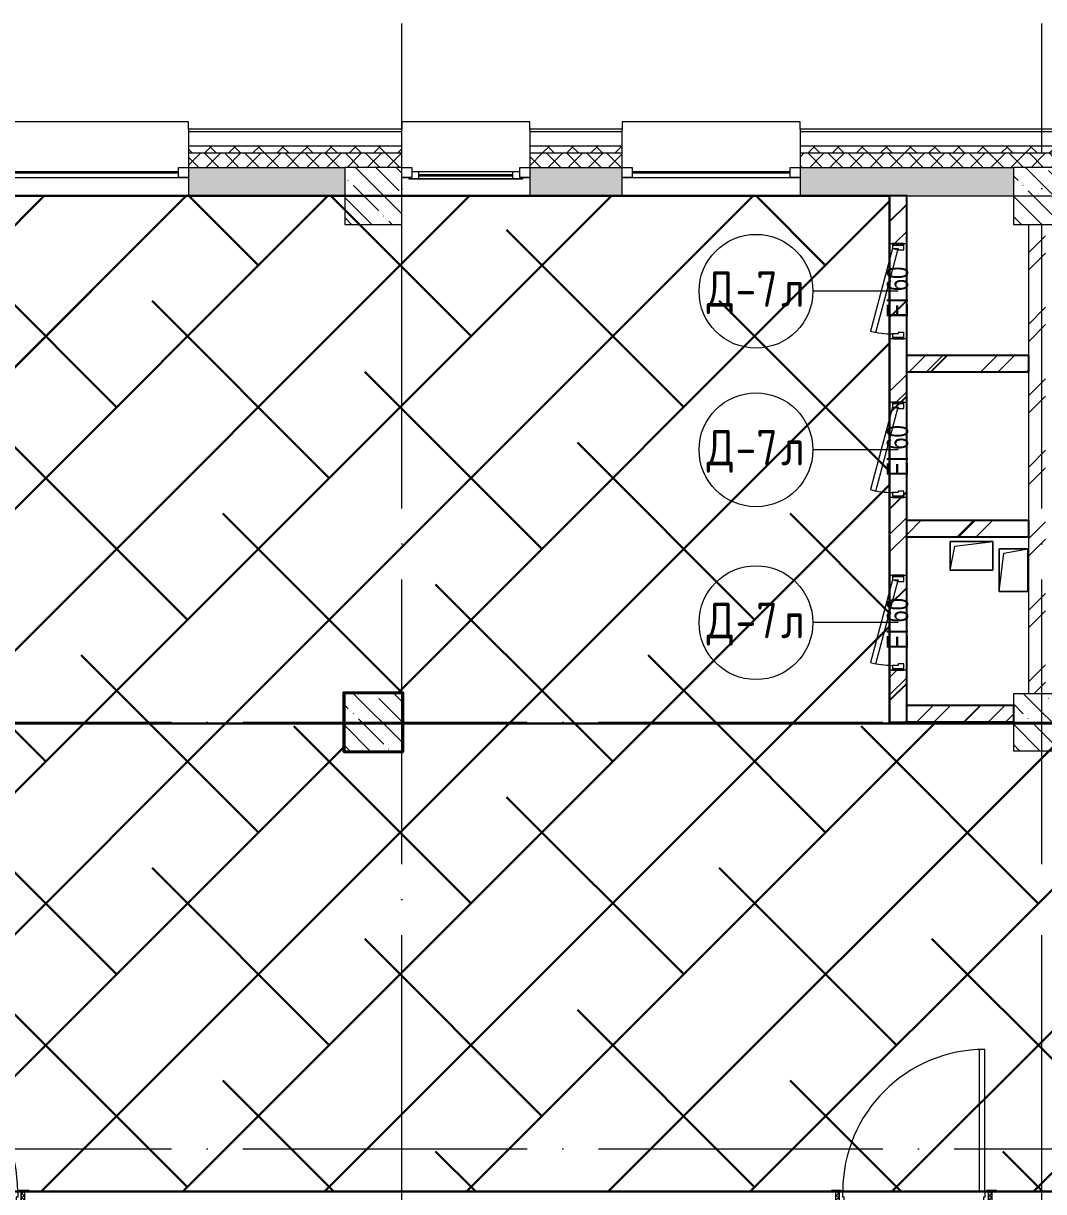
# Model space of a CAD drawing. Header units: millimetres. Extents: x -68946 to 690821, y -552984 to 293768.
# Drawn here: x 44202 to 51374, y -207866 to -199653 of the extents above; entities that cross this region are included whole.
import ezdxf

# ---------------------------------------------------------------- set-up
doc = ezdxf.new("R2010")
doc.units = ezdxf.units.MM
doc.linetypes.add('ADSK_Линия сетки', pattern=[2500, 2000, -250, 0, -250])
for name, color, linetype, lineweight in [('0) блоки', 250, 'Continuous', 25), ('1.1) Стяжка 5 вып.', 30, 'Continuous', 30), ('1.3) Звуко-изол           5 вып.', 90, 'Continuous', 30), ('A-DETL-____-OTLN', 250, 'Continuous', 5), ('A-DETL-GENF-OTLN', 250, 'Continuous', 5), ('A-DOOR-____-IDEN', 250, 'Continuous', 9), ('A-DOOR-____-MCUT', 250, 'Continuous', 5), ('A-DOOR-____-OTLN', 250, 'Continuous', 5), ('A-DOOR-FRAM-MCUT', 250, 'Continuous', 5), ('A-DOOR-FRAM-OTLN', 250, 'Continuous', 5), ('A-FLOR-____-OTLN', 250, 'Continuous', 9), ('A-GLAZ-____-MCUT', 250, 'Continuous', 9), ('A-GLAZ-____-OTLN', 250, 'Continuous', 5), ('A-WALL-____-MCUT', 250, 'Continuous', 13), ('A-WALL-____-PATT', 250, 'Continuous', 13), ('A-WALL-FNSH-MCUT', 250, 'Continuous', 13), ('I-WALL-____-OTLN', 250, 'Continuous', 9), ('S-COLS-____-MCUT', 250, 'Continuous', 25), ('S-COLS-____-OTLN', 250, 'Continuous', 9), ('S-GRID-____-OTLN', 250, 'Continuous', 9)]:
    doc.layers.add(name, color=color, linetype=linetype, lineweight=lineweight)
doc.styles.add('Arial Narrow', font='ARIALN.TTF', dxfattribs={"width": 0.9, "height": 150})
doc.styles.add('GOST Common_1', font='', dxfattribs={"width": 0.9, "height": 250})
doc.styles.get('GOST Common_1').set_extended_font_data('GOST Common')
pattern_1 = [(45, (-3188.22, -259241.4), (-251.4472, 251.4472), []), (45, (-3188.22, -258860.4), (-251.4472, 251.4472), [])]
pattern_2 = [(135, (1751.41, 164.685), (-14.14214, -14.14214), []), (225, (1751.41, 164.685), (14.14214, -14.14214), [])]
pattern_3 = [(45, (-371.384, 164.685), (-14.1421, 14.1421), []), (135, (-371.384, 164.685), (-14.1421, -14.1421), [])]

# ---------------------------------------------------------------- blocks, each defined once
blk = doc.blocks.new('Дверь_СКБ_1Ст_Внутренняя1 - Н_Д-7л_670x1875h_Технический шкаф ЭОМ и СС-42409413-АР1_Маркировочный план 3 этажа')
at = {"layer": 'A-DOOR-____-OTLN'}
h = blk.add_hatch(dxfattribs=at)
h.set_pattern_fill('FP_5', color=256, style=0, pattern_type=2)
h.set_pattern_definition([(135, (1951.41, 124.685), (-14.14214, -14.14214), []), (225, (1951.41, 124.685), (14.14214, -14.14214), [])])
h.paths.add_polyline_path([(337.5, 0), (337.5, -40), (347.5, -40), (347.5, 40), (337.5, 40), (337.5, 1.4)])
at = {"layer": 'A-DOOR-FRAM-OTLN'}
h = blk.add_hatch(dxfattribs=at)
h.set_pattern_fill('FP_6', color=256, style=0, pattern_type=2)
h.set_pattern_definition([(45, (-171.384, 124.685), (-14.1421, 14.1421), []), (135, (-171.384, 124.685), (-14.1421, -14.1421), [])])
h.paths.add_polyline_path([(-322.5, 0), (-322.5, -40), (-312.5, -40), (-312.5, 40), (-322.5, 40), (-322.5, 1.4)])
at = {"layer": 'A-DOOR-____-MCUT'}
for p, q in [((-267.1, 195.3), (-277.4, 156.7)), ((312.5, 40), (-267.1, 195.3)), ((-277.4, 156.7), (302.1, 1.4)), ((302.1, 1.4), (312.5, 40))]:
    blk.add_line(p, q, dxfattribs=at)
at = {"layer": 'A-DOOR-____-OTLN'}
blk.add_arc((312.5, 40), 600, 165, 180, dxfattribs=at)
at = {"layer": 'A-DOOR-FRAM-MCUT'}
for p, q in [((-312.5, 40), (-322.5, 40)), ((-322.5, 40), (-322.5, -40)), ((-287.5, 40), (-312.5, 40)), ((-312.5, 40), (-312.5, -40)), ((-312.5, -40), (-312.5, 40)), ((-287.5, 0), (-287.5, 40)), ((-277.5, 0), (-287.5, 0)), ((-277.5, -40), (-277.5, 0)), ((312.5, 0), (302.5, 0)), ((302.5, 0), (302.5, -40)), ((312.5, 40), (312.5, 0)), ((337.5, 40), (312.5, 40)), ((337.5, -40), (337.5, 40)), ((347.5, 40), (337.5, 40)), ((337.5, 40), (337.5, -40)), ((347.5, -40), (347.5, 40)), ((-322.5, -40), (-312.5, -40)), ((-312.5, -40), (-277.5, -40)), ((302.5, -40), (337.5, -40)), ((337.5, -40), (347.5, -40))]:
    blk.add_line(p, q, dxfattribs=at)
blk = doc.blocks.new('Дверь_СКБ_1Ст_Внутренняя - Д-8_2п_1100x2100h_Кабинет директора_ Канцелярия_ Бухгалтерия_ Кабинеты заместителей директора_ Кабинет организатора внеклассной и внешкольной-41904973-АР1_Маркировочный план 3 этажа')
at = {"layer": 'A-DOOR-____-OTLN'}
h = blk.add_hatch(dxfattribs=at)
h.set_pattern_fill('FP_3', color=256, style=0, pattern_type=2)
h.set_pattern_definition(pattern_2)
h.paths.add_polyline_path([(537.5, -100), (562.5, -100), (562.5, 100), (537.5, 100), (537.5, 95.5)])
at = {"layer": 'A-DOOR-FRAM-OTLN'}
h = blk.add_hatch(dxfattribs=at)
h.set_pattern_fill('FP_4', color=256, style=0, pattern_type=2)
h.set_pattern_definition(pattern_3)
h.paths.add_polyline_path([(-537.5, -100), (-512.5, -100), (-512.5, 100), (-537.5, 100)])
at = {"layer": 'A-DOOR-____-MCUT'}
for p, q in [((-487.5, 1100), (-487.5, 100)), ((-447.5, 1100), (-487.5, 1100)), ((-447.5, 100), (-447.5, 1100)), ((-487.5, 100), (-447.5, 100))]:
    blk.add_line(p, q, dxfattribs=at)
at = {"layer": 'A-DOOR-____-OTLN'}
blk.add_arc((-487.5, 100), 1000, 360, 90, dxfattribs=at)
at = {"layer": 'A-DOOR-FRAM-MCUT'}
for p, q in [((-497.5, 108), (-567.5, 108)), ((-567.5, 108), (-567.5, 100)), ((-567.5, 100), (-497.5, 100)), ((-512.5, 100), (-537.5, 100)), ((-537.5, 100), (-537.5, -100)), ((-487.5, 100), (-512.5, 100)), ((-512.5, 100), (-512.5, 20)), ((-512.5, -100), (-512.5, 100)), ((-497.5, 100), (-512.5, 100)), ((-512.5, 100), (-512.5, 99)), ((-512.5, 99), (-497.5, 99)), ((-497.5, 100), (-497.5, 108)), ((-497.5, 99), (-497.5, 100)), ((-487.5, 60), (-487.5, 100)), ((512.5, 100), (512.5, 60)), ((537.5, 100), (512.5, 100)), ((592.5, 108), (522.5, 108)), ((522.5, 108), (522.5, 100)), ((537.5, 100), (522.5, 100)), ((522.5, 100), (522.5, 99)), ((522.5, 100), (592.5, 100)), ((522.5, 99), (537.5, 99)), ((537.5, 20), (537.5, 100)), ((562.5, 100), (537.5, 100)), ((537.5, 100), (537.5, -100)), ((537.5, 99), (537.5, 100)), ((562.5, -100), (562.5, 100)), ((592.5, 100), (592.5, 108)), ((-512.5, 20), (-477.5, 20)), ((-497.5, 20), (-512.5, 20)), ((-512.5, 20), (-512.5, -100)), ((-497.5, -100), (-497.5, 20)), ((-477.5, 60), (-487.5, 60)), ((-477.5, 20), (-477.5, 60)), ((512.5, 60), (502.5, 60)), ((502.5, 60), (502.5, 20)), ((502.5, 20), (537.5, 20)), ((537.5, 20), (522.5, 20)), ((522.5, 20), (522.5, -100)), ((537.5, -100), (537.5, 20)), ((-497.5, -100), (-567.5, -100)), ((-567.5, -100), (-567.5, -108)), ((-567.5, -108), (-497.5, -108)), ((-537.5, -100), (-512.5, -100)), ((-512.5, -100), (-497.5, -100)), ((-497.5, -108), (-497.5, -100)), ((522.5, -100), (537.5, -100)), ((592.5, -100), (522.5, -100)), ((522.5, -100), (522.5, -108)), ((522.5, -108), (592.5, -108)), ((537.5, -100), (562.5, -100)), ((592.5, -108), (592.5, -100))]:
    blk.add_line(p, q, dxfattribs=at)
blk = doc.blocks.new('Дверь_СКБ_1Ст_Внутренняя - Д-8_2л_1100x2100h_Кабинет директора_ Канцелярия_ Бухгалтерия_ Кабинеты заместителей директора_ Кабинет организатора внеклассной и внешкольной 2-42643613-АР1_Маркировочный план 3 этажа')
at = {"layer": 'A-DOOR-____-OTLN'}
h = blk.add_hatch(dxfattribs=at)
h.set_pattern_fill('FP_3', color=256, style=0, pattern_type=2)
h.set_pattern_definition(pattern_2)
h.paths.add_polyline_path([(537.5, -100), (562.5, -100), (562.5, 100), (537.5, 100), (537.5, 95.5)])
at = {"layer": 'A-DOOR-FRAM-OTLN'}
h = blk.add_hatch(dxfattribs=at)
h.set_pattern_fill('FP_4', color=256, style=0, pattern_type=2)
h.set_pattern_definition(pattern_3)
h.paths.add_polyline_path([(-512.5, -100), (-512.5, 100), (-537.5, 100), (-537.5, -100)])
at = {"layer": 'A-DOOR-____-MCUT'}
for p, q in [((512.5, 1100), (472.5, 1100)), ((472.5, 1100), (472.5, 100)), ((512.5, 100), (512.5, 1100)), ((472.5, 100), (512.5, 100))]:
    blk.add_line(p, q, dxfattribs=at)
at = {"layer": 'A-DOOR-____-OTLN'}
blk.add_arc((512.5, 100), 1000, 90, 180, dxfattribs=at)
at = {"layer": 'A-DOOR-FRAM-MCUT'}
for p, q in [((-497.5, 108), (-567.5, 108)), ((-567.5, 108), (-567.5, 100)), ((-567.5, 100), (-497.5, 100)), ((-512.5, 100), (-537.5, 100)), ((-537.5, 100), (-537.5, -100)), ((-487.5, 100), (-512.5, 100)), ((-512.5, 100), (-512.5, 20)), ((-512.5, -100), (-512.5, 100)), ((-497.5, 100), (-512.5, 100)), ((-512.5, 100), (-512.5, 99)), ((-512.5, 99), (-497.5, 99)), ((-497.5, 100), (-497.5, 108)), ((-497.5, 99), (-497.5, 100)), ((-487.5, 60), (-487.5, 100)), ((512.5, 100), (512.5, 60)), ((537.5, 100), (512.5, 100)), ((592.5, 108), (522.5, 108)), ((522.5, 108), (522.5, 100)), ((537.5, 100), (522.5, 100)), ((522.5, 100), (522.5, 99)), ((522.5, 100), (592.5, 100)), ((522.5, 99), (537.5, 99)), ((537.5, 20), (537.5, 100)), ((562.5, 100), (537.5, 100)), ((537.5, 100), (537.5, -100)), ((537.5, 99), (537.5, 100)), ((562.5, -100), (562.5, 100)), ((592.5, 100), (592.5, 108)), ((-512.5, 20), (-477.5, 20)), ((-497.5, 20), (-512.5, 20)), ((-512.5, 20), (-512.5, -100)), ((-497.5, -100), (-497.5, 20)), ((-477.5, 60), (-487.5, 60)), ((-477.5, 20), (-477.5, 60)), ((512.5, 60), (502.5, 60)), ((502.5, 60), (502.5, 20)), ((502.5, 20), (537.5, 20)), ((537.5, 20), (522.5, 20)), ((522.5, 20), (522.5, -100)), ((537.5, -100), (537.5, 20)), ((-497.5, -100), (-567.5, -100)), ((-567.5, -100), (-567.5, -108)), ((-567.5, -108), (-497.5, -108)), ((-537.5, -100), (-512.5, -100)), ((-512.5, -100), (-497.5, -100)), ((-497.5, -108), (-497.5, -100)), ((522.5, -100), (537.5, -100)), ((592.5, -100), (522.5, -100)), ((522.5, -100), (522.5, -108)), ((522.5, -108), (592.5, -108)), ((537.5, -100), (562.5, -100)), ((592.5, -108), (592.5, -100))]:
    blk.add_line(p, q, dxfattribs=at)
blk = doc.blocks.new('Окно_СКБ_2Ст1 - Окно_СКБ_2Ст_2800_ОК11Л-29018712-АР1_Маркировочный план 3 этажа')
at = {"layer": 'A-GLAZ-____-MCUT'}
for p, q in [((-1400, -195), (-1400, -125)), ((-1400, -125), (-1330, -125)), ((-1330, -125), (-1330, -195)), ((-570, -155), (-1330, -155)), ((-1330, -155), (-1330, -195)), ((-1280, -205), (-1280, -155)), ((-620, -205), (-620, -155)), ((-570, -195), (-570, -125)), ((-570, -125), (-500, -125)), ((-570, -195), (-570, -155)), ((-500, -125), (-500, -195)), ((1330, -195), (1330, -125)), ((1330, -125), (1400, -125)), ((1400, -125), (1400, -195)), ((-1330, -195), (-1400, -195)), ((-1330, -195), (-1350, -195)), ((-1350, -195), (-1350, -205)), ((-1350, -205), (-550, -205)), ((-550, -205), (-1350, -205)), ((-500, -195), (-570, -195)), ((-550, -195), (-570, -195)), ((-550, -205), (-550, -195)), ((1400, -195), (1330, -195))]:
    blk.add_line(p, q, dxfattribs=at)
at = {"layer": 'A-GLAZ-____-MCUT', "lineweight": 5}
for p, q in [((1330, -155), (-500, -155)), ((-1280, -175), (-620, -175)), ((-620, -185), (-1280, -185)), ((1330, -165), (-500, -165))]:
    blk.add_line(p, q, dxfattribs=at)
at = {"layer": 'A-GLAZ-____-OTLN'}
for p, q in [((-1400, -195), (-1350, -195)), ((-550, -195), (1400, -195))]:
    blk.add_line(p, q, dxfattribs=at)
blk = doc.blocks.new('WNW_Отлив1 - Отлив_металлический 2-28596384-АР1_Маркировочный план 3 этажа')
at = {"layer": 'A-GLAZ-____-OTLN'}
for p, q in [((1400, 320), (-1400, 320)), ((-1400, 320), (-1400, 270)), ((1400, 270), (1400, 320))]:
    blk.add_line(p, q, dxfattribs=at)
blk = doc.blocks.new('BSC_Колонна _Прямоугольная - 400x400-V65-АР1_Маркировочный план 3 этажа')
at = {"layer": 'S-COLS-____-OTLN', "lineweight": 5}
h = blk.add_hatch(dxfattribs=at)
h.set_pattern_fill('FP_39', color=256, style=0, pattern_type=2)
h.set_pattern_definition([(135, (-49849.98, -54675), (-142.5619, -142.5619), []), (135, (-49707.42, -54675), (-142.5619, -142.5619), [252.016, -50.403, 3.353, -47.05])])
h.paths.add_polyline_path([(200, -200), (200, 200), (-200, 200), (-200, -200), (-139.6, -200)])
at = {"layer": 'S-COLS-____-MCUT', "lineweight": 5}
for p, q in [((200, 200), (-200, 200)), ((-200, 200), (-200, -200)), ((200, -200), (200, 200)), ((-200, -200), (200, -200))]:
    blk.add_line(p, q, dxfattribs=at)
blk = doc.blocks.new('BSC_Колонна _Прямоугольная - 400x400-V66-АР1_Маркировочный план 3 этажа')
at = {"layer": 'S-COLS-____-OTLN', "lineweight": 5}
h = blk.add_hatch(dxfattribs=at)
h.set_pattern_fill('FP_40', color=256, style=0, pattern_type=2)
h.set_pattern_definition([(135, (-54549.98, -54675), (-142.5619, -142.5619), []), (135, (-54407.42, -54675), (-142.5619, -142.5619), [252.016, -50.403, 3.353, -47.05])])
h.paths.add_polyline_path([(200, -200), (200, 200), (-200, 200), (-199.9, -200), (195.1, -200)])
at = {"layer": 'S-COLS-____-MCUT', "lineweight": 5}
for p, q in [((200, 200), (-200, 200)), ((-200, 200), (-200, -200)), ((200, 120), (200, 200)), ((200, 10), (200, 120)), ((200, 0), (200, 7)), ((200, -200), (200, 0)), ((-200, -200), (200, -200))]:
    blk.add_line(p, q, dxfattribs=at)
blk = doc.blocks.new('BSC_Колонна _Прямоугольная - 400x400-V71-АР1_Маркировочный план 3 этажа')
at = {"layer": 'S-COLS-____-OTLN', "lineweight": 5}
h = blk.add_hatch(dxfattribs=at)
h.set_pattern_fill('FP_45', color=256, style=0, pattern_type=2)
h.set_pattern_definition([(135, (-49849.98, -58375), (-142.5619, -142.5619), []), (135, (-49707.42, -58375), (-142.5619, -142.5619), [252.016, -50.403, 3.353, -47.05])])
h.paths.add_polyline_path([(-200, -200), (200, -200), (200, 200), (-200, 200), (-200, -158.7)])
at = {"layer": 'S-COLS-____-MCUT', "lineweight": 5}
for p, q in [((200, 200), (-200, 200)), ((-200, 200), (-200, -200)), ((200, -200), (200, 200)), ((-200, -200), (200, -200))]:
    blk.add_line(p, q, dxfattribs=at)
blk = doc.blocks.new('BSC_Колонна _Прямоугольная - 400x400-V72-АР1_Маркировочный план 3 этажа')
at = {"layer": 'S-COLS-____-OTLN', "lineweight": 5}
h = blk.add_hatch(dxfattribs=at)
h.set_pattern_fill('FP_46', color=256, style=0, pattern_type=2)
h.set_pattern_definition([(135, (-54549.98, -58375), (-142.5619, -142.5619), []), (135, (-54407.42, -58375), (-142.5619, -142.5619), [252.016, -50.403, 3.353, -47.05])])
h.paths.add_polyline_path([(25, -200), (200, -200), (200, 200), (-200, 200), (-200, -200), (-95, -200)])
at = {"layer": 'S-COLS-____-MCUT', "lineweight": 5}
for p, q in [((200, 200), (-200, 200)), ((-200, 200), (-200, -200)), ((200, -200), (200, 200)), ((-200, -200), (200, -200))]:
    blk.add_line(p, q, dxfattribs=at)
blk = doc.blocks.new('Окно_СКБ_1Ст1 - 120_Окно_СКБ_1Ст_900_ОК3л-29018700-АР1_Маркировочный план 3 этажа')
at = {"layer": 'A-GLAZ-____-MCUT'}
for p, q in [((-450, -195), (-450, -125)), ((-450, -125), (-380, -125)), ((-380, -125), (-380, -195)), ((380, -155), (-380, -155)), ((-380, -155), (-380, -195)), ((-330, -205), (-330, -155)), ((330, -205), (330, -155)), ((380, -195), (380, -125)), ((380, -125), (450, -125)), ((380, -195), (380, -155)), ((450, -125), (450, -195)), ((-380, -195), (-450, -195)), ((-380, -195), (-400, -195)), ((-400, -195), (-400, -205)), ((-400, -205), (400, -205)), ((400, -205), (-400, -205)), ((450, -195), (380, -195)), ((400, -195), (380, -195)), ((400, -205), (400, -195))]:
    blk.add_line(p, q, dxfattribs=at)
at = {"layer": 'A-GLAZ-____-MCUT', "lineweight": 5}
for p, q in [((-330, -175), (330, -175)), ((330, -185), (-330, -185))]:
    blk.add_line(p, q, dxfattribs=at)
at = {"layer": 'A-GLAZ-____-OTLN'}
for p, q in [((-450, -195), (-400, -195)), ((400, -195), (450, -195))]:
    blk.add_line(p, q, dxfattribs=at)
blk = doc.blocks.new('WNW_Отлив1 - Отлив_металлический 2-28596055-АР1_Маркировочный план 3 этажа')
at = {"layer": 'A-GLAZ-____-OTLN'}
for p, q in [((450, 320), (-450, 320)), ((-450, 320), (-450, 270)), ((450, 270), (450, 320))]:
    blk.add_line(p, q, dxfattribs=at)
blk = doc.blocks.new('Окно_СКБ_1Ст1 - 120_Окно_СКБ_1Ст_1250_ОК14Л-29018784-АР1_Маркировочный план 3 этажа')
at = {"layer": 'A-GLAZ-____-MCUT'}
for p, q in [((-625, -195), (-625, -125)), ((-625, -125), (-555, -125)), ((-555, -125), (-555, -195)), ((555, -195), (555, -125)), ((555, -125), (625, -125)), ((625, -125), (625, -195)), ((-555, -195), (-625, -195)), ((625, -195), (555, -195))]:
    blk.add_line(p, q, dxfattribs=at)
at = {"layer": 'A-GLAZ-____-MCUT', "lineweight": 5}
for p, q in [((555, -155), (-555, -155)), ((555, -165), (-555, -165))]:
    blk.add_line(p, q, dxfattribs=at)
at = {"layer": 'A-GLAZ-____-OTLN'}
blk.add_line((-625, -195), (625, -195), dxfattribs=at)
blk = doc.blocks.new('WNW_Отлив1 - Отлив_металлический 2-28598996-АР1_Маркировочный план 3 этажа')
at = {"layer": 'A-GLAZ-____-OTLN'}
for p, q in [((625, 320), (-625, 320)), ((-625, 320), (-625, 270)), ((625, 270), (625, 320))]:
    blk.add_line(p, q, dxfattribs=at)
blk = doc.blocks.new('_Wn_-As_OpeningMEP_floor__Rectangular - _Wn_-As_OpeningMEP_floor__Rectangular-39657315-АР1_Маркировочный план 3 этажа')
at = {"layer": 'A-DETL-GENF-OTLN', "lineweight": 5}
for p, q in [((-150, -50), (-117.9, 117.9)), ((-117.9, 117.9), (150, 150))]:
    blk.add_line(p, q, dxfattribs=at)
blk = doc.blocks.new('_Wn_-As_OpeningMEP_floor__Rectangular - _Wn_-As_OpeningMEP_floor__Rectangular-39657353-АР1_Маркировочный план 3 этажа')
at = {"layer": 'A-DETL-GENF-OTLN', "lineweight": 5}
for p, q in [((-100, -100), (-67.9, 167.9)), ((-67.9, 167.9), (100, 200))]:
    blk.add_line(p, q, dxfattribs=at)
blk = doc.blocks.new('ADSK_Марка_Дверь - Типоразмер_ADSK_Марка-30565456-АР1_Маркировочный план 3 этажа')
at = {"layer": 'A-DOOR-____-IDEN'}
blk.add_circle((0, 0), 4, dxfattribs=at)

msp = doc.modelspace()

# ---------------------------------------------------------------- hatches: boundary and pattern name
at = {"layer": '0) блоки'}
h = msp.add_hatch(dxfattribs=at)
h.set_pattern_fill('ANSI31', color=256, scale=150)
h.set_pattern_definition([(45, (-3188.2, -259241.4), (-336.7596, 336.7596), [])])
h.paths.add_polyline_path([(50411.7763, -204446.3886), (51161.7544, -204446.3886), (51161.7544, -204566.3886), (50411.7763, -204566.3886)])
h.paths.add_polyline_path([(50411.7763, -203146.3886), (51266.7763, -203146.3886), (51266.7763, -203266.3886), (50411.7763, -203266.3886)])
h.paths.add_polyline_path([(50411.7763, -201986.3892), (51266.7763, -201986.3892), (51266.7763, -202106.3892), (50411.7763, -202106.3892)])
h.paths.add_polyline_path([(50291.7763, -204566.3886), (50411.7763, -204566.3886), (50411.7763, -200866.3886), (50291.7763, -200866.3886)])
at = {"layer": '1.1) Стяжка 5 вып.', "lineweight": 30, "true_color": 0xf26722}
h = msp.add_hatch(dxfattribs=at)
h.set_pattern_fill('ANSI32', color=30, scale=222)
h.paths.add_polyline_path([(50291.7763, -200866.388), (29466.7763, -200866.388), (29466.7763, -204576.388), (32749.9721, -204576.388), (32749.9721, -204356.3886), (33171.7544, -204356.3886), (33171.7544, -204576.388), (37651.7763, -204576.388), (37651.7763, -204356.3886), (38071.7763, -204356.3886), (38071.7763, -204576.388), (42151.7763, -204576.388), (42151.7763, -204356.3886), (42571.7763, -204356.3886), (42571.7763, -204576.388), (46451.7763, -204576.388), (46451.7763, -204356.3886), (46871.7544, -204356.3886), (46871.7544, -204576.388), (50291.7763, -204576.388)])
h = msp.add_hatch(dxfattribs=at)
h.set_pattern_fill('ANSI32', color=30, scale=222)
h.paths.add_polyline_path([(65861.7763, -204576.388), (46871.7544, -204576.388), (46871.7544, -204776.3886), (46451.7763, -204776.3886), (46451.7763, -204576.388), (42571.7763, -204576.388), (42571.7763, -204776.3886), (42151.7763, -204776.3886), (42151.7763, -204576.388), (38071.7763, -204576.388), (38071.7763, -204776.3886), (37651.7763, -204776.3886), (37651.7763, -204576.388), (33171.7544, -204576.388), (33171.7544, -204776.3886), (32749.9721, -204776.3886), (32749.9721, -204576.388), (29466.7763, -204576.388), (-2950.2456, -204576.388), (-2950.2456, -207866.3886), (65861.7763, -207866.3886)])
at = {"layer": '1.3) Звуко-изол           5 вып.', "lineweight": 30}
h = msp.add_hatch(dxfattribs=at)
h.set_pattern_fill('ANSI38', color=256, scale=222)
h.paths.add_polyline_path([(50291.7763, -200866.388), (29466.7763, -200866.388), (29466.7763, -204576.388), (32749.9721, -204576.388), (32749.9721, -204356.3886), (33171.7544, -204356.3886), (33171.7544, -204576.388), (37651.7763, -204576.388), (37651.7763, -204356.3886), (38071.7763, -204356.3886), (38071.7763, -204576.388), (42151.7763, -204576.388), (42151.7763, -204356.3886), (42571.7763, -204356.3886), (42571.7763, -204576.388), (46451.7763, -204576.388), (46451.7763, -204356.3886), (46871.7544, -204356.3886), (46871.7544, -204576.388), (50291.7763, -204576.388)])
h = msp.add_hatch(dxfattribs=at)
h.set_pattern_fill('ANSI38', color=256, scale=222)
h.paths.add_polyline_path([(65861.7763, -204576.388), (46871.7544, -204576.388), (46871.7544, -204776.3886), (46451.7763, -204776.3886), (46451.7763, -204576.388), (42571.7763, -204576.388), (42571.7763, -204776.3886), (42151.7763, -204776.3886), (42151.7763, -204576.388), (38071.7763, -204576.388), (38071.7763, -204776.3886), (37651.7763, -204776.3886), (37651.7763, -204576.388), (33171.7544, -204576.388), (33171.7544, -204776.3886), (32749.9721, -204776.3886), (32749.9721, -204576.388), (29466.7763, -204576.388), (-2950.2456, -204576.388), (-2950.2456, -207866.3886), (65861.7763, -207866.3886)])
at = {"layer": 'A-WALL-____-PATT', "lineweight": 15, "true_color": 0x000000}
h = msp.add_hatch(dxfattribs=at)
h.set_pattern_fill('FP_16', color=18, style=0, pattern_type=2)
h.set_pattern_definition([(135, (-3188.22, -259241.39), (-84.85281, -84.85281), []), (225, (-3188.22, -259241.39), (84.85281, -84.85281), [])])
h.paths.add_polyline_path([(59832.0058, -200566.3892), (66071.7763, -200566.3892), (66071.7763, -200516.3892), (59832.0058, -200516.3892)])
h.paths.add_polyline_path([(58281.5715, -200566.3892), (58632.0058, -200566.3892), (58632.0058, -200516.3892), (57981.7763, -200516.3892), (57981.7763, -200566.3892), (58109.3968, -200566.3892)])
h.paths.add_polyline_path([(56379.2388, -200566.3892), (57081.7763, -200566.3892), (57081.7763, -200516.3892), (49662.0053, -200516.3892), (49662.0053, -200566.3892), (54072.3616, -200566.3892)])
h.paths.add_polyline_path([(47762.0053, -200566.3892), (48412.0053, -200566.3892), (48412.0053, -200516.3892), (47762.0053, -200516.3892)])
h.paths.add_polyline_path([(46461.7544, -200566.3892), (46862.0053, -200566.3892), (46862.0053, -200516.3892), (45362.0053, -200516.3892), (45362.0053, -200566.3892), (46361.3368, -200566.3892)])
h.paths.add_polyline_path([(42537.9752, -200566.3892), (42562.0053, -200566.3892), (42562.0053, -200516.3892), (41012.0053, -200516.3892), (41012.0053, -200566.3892), (42161.7544, -200566.3892)])
h.paths.add_polyline_path([(37361.5805, -200566.3892), (38212.0053, -200566.3892), (38212.0053, -200516.3892), (36662.0053, -200516.3892), (36662.0053, -200566.3892)])
h.paths.add_polyline_path([(33310.4662, -200566.3892), (33861.7763, -200566.3892), (33861.7763, -200516.3892), (32312.0053, -200516.3892), (32312.0053, -200566.3892), (33161.7544, -200566.3892)])
h.paths.add_polyline_path([(34761.7763, -200566.3892), (35412.0053, -200566.3892), (35412.0053, -200516.3892), (34761.7763, -200516.3892)])
h.paths.add_polyline_path([(28696.7116, -200566.3892), (29512.0053, -200566.3892), (29512.0053, -200516.3892), (27961.7763, -200516.3892), (27961.7763, -200566.3892), (28636.7763, -200566.3892)])
h.paths.add_polyline_path([(23686.7763, -200566.3892), (25161.7763, -200566.3892), (25161.7763, -200516.3892), (20706.7763, -200516.3892), (20706.7763, -200566.3892), (21936.7763, -200566.3892)])
h.paths.add_polyline_path([(19456.7763, -200566.3892), (19456.7763, -200516.3892), (18716.7544, -200516.3892), (18716.7544, -200566.3892), (18892.4832, -200566.3892)])
h.paths.add_polyline_path([(11395.1321, -200566.3892), (17816.7544, -200566.3892), (17816.7544, -200516.3892), (9561.7544, -200516.3892), (9561.7544, -200566.3892), (10818.4128, -200566.3892)])
h.paths.add_polyline_path([(6661.7983, -200566.3892), (6761.7544, -200566.3892), (6761.7544, -200516.3892), (5561.7544, -200516.3892), (5561.7544, -200566.3892), (6541.7983, -200566.3892)])
h.paths.add_polyline_path([(2486.8039, -200566.3892), (4361.7544, -200566.3892), (4361.7544, -200516.3892), (-3538.2456, -200516.3892), (-3538.2456, -200566.3892), (2461.8039, -200566.3892)])
h = msp.add_hatch(dxfattribs=at)
h.set_pattern_fill('FP_17', color=18, style=0, pattern_type=2)
h.set_pattern_definition([(45, (-3188.22, -259241.39), (-70.71068, 70.71068), []), (135, (-3188.22, -259241.39), (-70.71068, -70.71068), [])])
h.paths.add_polyline_path([(17162.3253, -200666.3892), (17816.7544, -200666.3283), (17816.7544, -200566.3892), (9561.7544, -200566.3892), (9561.7544, -200666.3892), (14855.448, -200666.3892)])
h.paths.add_polyline_path([(63299.8706, -200666.3892), (66001.7763, -200666.3283), (66001.7763, -200599.7225), (66071.7763, -200566.3892), (59832.0058, -200566.3892), (59832.0058, -200666.3892), (60561.7544, -200666.3892)])
h.paths.add_polyline_path([(58632.0058, -200666.3892), (58632.0058, -200566.3892), (57981.7763, -200566.3892), (57981.7763, -200666.3892), (58109.3968, -200666.3892)])
h.paths.add_polyline_path([(50291.7763, -200666.3892), (57081.7763, -200666.3283), (57081.7763, -200566.3892), (49662.0053, -200566.3892), (49662.0053, -200666.3892)])
h.paths.add_polyline_path([(46862.0053, -200666.3892), (46862.0053, -200566.3892), (45362.0053, -200566.3892), (45362.0053, -200666.3892), (46861.7544, -200666.388)])
h.paths.add_polyline_path([(48412.0053, -200666.3892), (48412.0053, -200566.3892), (47762.0053, -200566.3892), (47762.0053, -200666.3892)])
h.paths.add_polyline_path([(42562.0053, -200666.3892), (42562.0053, -200566.3892), (41012.0053, -200566.3892), (41012.0053, -200666.3892), (42561.7544, -200666.388)])
h.paths.add_polyline_path([(37561.5805, -200666.3892), (38212.0053, -200666.3283), (38212.0053, -200566.3892), (36662.0053, -200566.3892), (36662.0053, -200666.3892), (37475.0852, -200666.3892)])
h.paths.add_polyline_path([(33861.7763, -200666.3892), (33861.7763, -200566.3892), (32312.0053, -200566.3892), (32312.0053, -200666.3892), (33310.4662, -200666.3892)])
h.paths.add_polyline_path([(35412.0053, -200666.3892), (35412.0053, -200566.3892), (34761.7763, -200566.3892), (34761.7763, -200666.3892)])
h.paths.add_polyline_path([(29446.7763, -200666.3892), (29512.0053, -200666.3283), (29512.0053, -200566.3892), (27961.7763, -200566.3892), (27961.7763, -200666.3892), (28696.7116, -200666.3892)])
h.paths.add_polyline_path([(23886.7763, -200666.3892), (25161.7763, -200666.3283), (25161.7763, -200566.3892), (20706.7763, -200566.3892), (20706.7763, -200666.3892), (23886.7577, -200666.3886)])
h.paths.add_polyline_path([(18716.7544, -200666.3892), (19456.7763, -200666.3283), (19456.7763, -200566.3892), (18716.7544, -200566.3892), (18716.7544, -200666.3283)])
h.paths.add_polyline_path([(6761.7544, -200666.3892), (6761.7544, -200566.3892), (5561.7544, -200566.3892), (5561.7544, -200666.3892), (6661.7983, -200666.3892)])
h.paths.add_polyline_path([(2461.8039, -200666.3892), (4361.7544, -200666.3892), (4361.7544, -200566.3892), (-3488.2456, -200566.3892), (-3488.2456, -200666.3892), (-1292.6929, -200666.3892)])
h = msp.add_hatch(dxfattribs=at)
h.set_pattern_fill('FP_50', color=18, style=0, pattern_type=2)
h.set_pattern_definition([(50, (-3188.22, -259241.4), (364.3679, -31.8783), [38.1, -419.1]), (355, (-3188.22, -259241.4), (-70.4859, 382.1133), [30.48, -335.28]), (100.451, (-3157.86, -259244.05), (293.885, 350.2334), [32.38, -356.18]), (46.184, (-3188.22, -259139.8), (542.1585, -84.0858), [57.15, -628.65]), (96.636, (-3143.04, -259146.8), (474.805, 494.8554), [48.57, -534.27]), (351.184, (-3188.2, -259139.8), (474.8102, 494.85), [45.72, -502.92]), (21, (-3137.42, -259165.2), (303.2285, -204.5305), [38.1, -419.1]), (326, (-3137.42, -259165.2), (123.6039, 368.376), [30.48, -335.28]), (71.451, (-3112.15, -259182.23), (426.8341, 163.8427), [32.38, -356.18]), (37.5, (-3188.22, -259241.39), (6.17665, 169.11015), [16.764, -314.452, 16.764, -323.596, -336.55]), (37.5, (-3188.22, -259241.39), (6.17665, 169.11015), [-671.576, 16.764, -319.786]), (7.5, (-3188.22, -259241.39), (133.63888, 200.3615), [16.764, -177.292, 16.764, -306.832, -128.27]), (7.5, (-3188.22, -259241.39), (133.63888, 200.3615), [-517.652, 16.764, -111.506]), (327.5, (-3301.51, -259241.39), (271.18182, -11.45836), [16.764, -110.236, 16.764, -379.476, -525.78]), (327.5, (-3301.51, -259241.39), (271.18182, -11.45836), [-523.24, 16.764, -509.016]), (317.5, (-3352.3, -259241.4), (296.2585, 50.85285), [16.764, -148.336, 16.764, -246.38, -373.38]), (317.5, (-3352.3, -259241.4), (296.2585, 50.85285), [-428.244, 16.764, -356.616])])
h.paths.add_polyline_path([(65861.7763, -200866.3892), (65861.7763, -200666.3892), (60561.7544, -200666.3892), (60561.7544, -200866.3892), (65157.4421, -200866.3892)])
h.paths.add_polyline_path([(60161.7544, -200866.3892), (60161.7544, -200666.3892), (59832.0058, -200666.3892), (59832.0058, -200866.3892), (60111.4448, -200866.3892)])
h.paths.add_polyline_path([(58093.0301, -200866.3892), (58632.0058, -200866.1591), (58632.0058, -200666.3892), (57981.7763, -200666.3892), (57981.7763, -200866.3892), (58081.5715, -200866.3892)])
h.paths.add_polyline_path([(56061.7763, -200866.3892), (57081.7763, -200866.2332), (57081.7763, -200666.3892), (56061.7544, -200666.3892), (56061.7544, -200866.3892)])
h.paths.add_polyline_path([(50110.1492, -200866.3892), (51161.7544, -200866.3892), (51161.7544, -200666.3892), (49662.0053, -200666.3892), (49662.0053, -200866.3892)])
h.paths.add_polyline_path([(47762.0053, -200866.3892), (48412.0053, -200866.3892), (48412.0053, -200666.3892), (47762.0053, -200666.3892), (47762.0053, -200855.3256)])
h.paths.add_polyline_path([(46461.7544, -200866.3892), (46461.7544, -200666.3892), (45362.0053, -200666.3892), (45362.0053, -200866.3892), (46405.1004, -200866.3892)])
h.paths.add_polyline_path([(46861.7763, -200866.3892), (46862.0053, -200866.3892), (46861.7544, -200866.3892)])
h.paths.add_polyline_path([(41861.5805, -200866.3892), (42161.7544, -200865.873), (42161.7544, -200666.3892), (41012.0053, -200666.3892), (41012.0053, -200866.3892), (41841.7763, -200866.3892)])
h.paths.add_polyline_path([(52660.8217, -200866.3892), (55661.7544, -200866.3012), (55661.7544, -200666.3892), (51561.7544, -200666.3892), (51561.7544, -200866.3892), (51981.8542, -200866.3892)])
h.paths.add_polyline_path([(37532.7145, -200866.3892), (37661.7544, -200866.3892), (37661.7544, -200666.3892), (36662.0053, -200666.3892), (36662.0053, -200866.3892), (37362.64, -200866.3892)])
h.paths.add_polyline_path([(35412.0053, -200866.3892), (35412.0053, -200666.3892), (34761.7763, -200666.3892), (34761.7763, -200866.3892)])
h.paths.add_polyline_path([(33861.7763, -200866.3892), (33861.7763, -200666.3892), (33161.7544, -200666.3892), (33161.7763, -200866.3892), (33310.4662, -200866.3892)])
h.paths.add_polyline_path([(38212.0053, -200866.3892), (38212.0053, -200666.3892), (38061.7544, -200666.3892), (38061.7544, -200866.3892)])
h.paths.add_polyline_path([(32761.7544, -200866.3892), (32761.7544, -200666.3892), (32312.0053, -200666.3892), (32312.0053, -200866.3892)])
h.paths.add_polyline_path([(28696.7116, -200866.3892), (29512.0053, -200866.3892), (29512.0053, -200666.3892), (28536.7763, -200666.3892), (28536.7763, -200866.3892), (28620.5378, -200866.3892)])
h = msp.add_hatch(dxfattribs=at)
h.set_pattern_fill('FP_2', color=18, style=0, pattern_type=2)
h.set_pattern_definition(pattern_1)
h.paths.add_polyline_path([(50390.8875, -204446.3886), (50411.8153, -204446.3886), (50411.8153, -204201.3892), (50291.8153, -204201.3892), (50291.8153, -204446.3886), (50366.2121, -204446.3886)])
h.paths.add_polyline_path([(50411.8153, -203531.3892), (50411.8153, -202986.3892), (50291.8153, -202986.3892), (50291.8153, -203531.3892), (50391.8153, -203531.3892)])
h.paths.add_polyline_path([(50350.4523, -202316.3892), (50411.8153, -202316.3892), (50411.8153, -201871.3892), (50291.8153, -201871.3892), (50291.8153, -202316.3892), (50311.8153, -202316.3892)])
h.paths.add_polyline_path([(50291.8153, -201201.3892), (50411.8153, -201201.3892), (50411.8153, -200866.3892), (50291.8153, -200866.7534), (50291.8153, -201155.1737)])
h = msp.add_hatch(dxfattribs=at)
h.set_pattern_fill('FP_2', color=18, style=0, pattern_type=2)
h.set_pattern_definition(pattern_1)
h.paths.add_polyline_path([(51386.7763, -204366.3886), (51386.7763, -201066.388), (51266.7763, -201066.388), (51266.7763, -204366.3886)])
h = msp.add_hatch(dxfattribs=at)
h.set_pattern_fill('FP_2', color=18, style=0, pattern_type=2)
h.set_pattern_definition(pattern_1)
h.paths.add_polyline_path([(51266.7763, -202106.3892), (51266.7763, -201986.3892), (50411.8153, -201986.3892), (50411.8153, -202106.3892), (50716.8153, -202106.3892)])
h = msp.add_hatch(dxfattribs=at)
h.set_pattern_fill('FP_2', color=18, style=0, pattern_type=2)
h.set_pattern_definition(pattern_1)
h.paths.add_polyline_path([(51266.7763, -203266.3886), (51266.7763, -203146.3886), (50411.8153, -203146.3886), (50411.8153, -203266.3886), (51262.2343, -203266.3886)])
h = msp.add_hatch(dxfattribs=at)
h.set_pattern_fill('FP_2', color=18, style=0, pattern_type=2)
h.set_pattern_definition(pattern_1)
h.paths.add_polyline_path([(51161.7544, -204566.3886), (51161.7544, -204446.3886), (50291.8153, -204446.3886), (50291.8153, -204566.3863), (50612.0457, -204566.3886)])

# ---------------------------------------------------------------- linework, layer by layer
at = {"layer": '0) блоки'}
for points in [[(50291.7763, -204566.3886), (50411.7763, -204566.3886), (50411.7763, -200866.3886), (50291.7763, -200866.3886)], [(50411.7763, -201986.3892), (51266.7763, -201986.3892), (51266.7763, -202106.3892), (50411.7763, -202106.3892)], [(50411.7763, -203146.3886), (51266.7763, -203146.3886), (51266.7763, -203266.3886), (50411.7763, -203266.3886)], [(50411.7763, -204446.3886), (51161.7544, -204446.3886), (51161.7544, -204566.3886), (50411.7763, -204566.3886)]]:
    msp.add_lwpolyline(points, close=True, dxfattribs=at)
at = {"layer": '1.1) Стяжка 5 вып.', "lineweight": 30}
for points in [[(29466.7763, -204576.388), (50291.7763, -204576.388), (50291.7763, -200866.388), (29466.7763, -200866.388)], [(46451.7763, -204776.3886), (46871.7544, -204776.3886), (46871.7544, -204356.3886), (46451.7763, -204356.3886)], [(-2950.2456, -204576.388), (65861.7763, -204576.388), (65861.7763, -207866.3886), (-2950.2456, -207866.3886)]]:
    msp.add_lwpolyline(points, close=True, dxfattribs=at)
at = {"layer": 'A-DETL-____-OTLN', "color": 18, "true_color": 0x000000}
for p, q in [((50716.8153, -203296.3892), (50716.8153, -203496.3892)), ((51016.8153, -203296.3892), (50716.8153, -203296.3892)), ((51016.8153, -203496.3892), (51016.8153, -203296.3892)), ((51262.2343, -203346.388), (51062.2343, -203346.388)), ((51062.2343, -203346.388), (51062.2343, -203646.3892)), ((51262.2343, -203646.3892), (51262.2343, -203346.388)), ((50716.8153, -203496.3892), (51016.8153, -203496.3892)), ((51062.2343, -203646.3892), (51262.2343, -203646.3892))]:
    msp.add_line(p, q, dxfattribs=at)
at = {"layer": 'A-DOOR-____-IDEN', "color": 18, "true_color": 0x000000}
for p, q in [((50351.8153, -201536.3892), (49751.8153, -201536.3892)), ((50351.8153, -202651.3892), (49751.8153, -202651.3892)), ((50351.8153, -203866.3892), (49751.8153, -203866.3892))]:
    msp.add_line(p, q, dxfattribs=at)
at = {"layer": 'A-FLOR-____-OTLN', "color": 18, "lineweight": 5, "true_color": 0x000000}
for p, q in [((50291.7763, -201311.1754), (50291.7763, -201201.3892)), ((50291.7763, -201871.3892), (50291.7763, -201465.7236)), ((50291.7763, -202426.1754), (50291.7763, -202316.3892)), ((50291.7763, -202986.3892), (50291.7763, -202580.7236)), ((50716.8153, -203496.3892), (50716.8153, -203296.3892)), ((50716.8153, -203296.3892), (51016.8153, -203296.3892)), ((51016.8153, -203296.3892), (51016.8153, -203496.3892)), ((51062.2343, -203646.388), (51062.2343, -203346.388)), ((51062.2343, -203346.388), (51262.2343, -203346.388)), ((51262.2343, -203346.388), (51262.2343, -203646.388)), ((51016.8153, -203496.3892), (50716.8153, -203496.3892)), ((50291.7763, -203641.1754), (50291.7763, -203531.3892)), ((51262.2343, -203646.388), (51062.2343, -203646.388)), ((50291.7763, -204201.3892), (50291.7763, -203795.7236))]:
    msp.add_line(p, q, dxfattribs=at)
at = {"layer": 'A-WALL-____-MCUT', "color": 18, "lineweight": 15, "true_color": 0x000000}
for p, q in [((46862.0053, -200416.3892), (45362.0053, -200416.3892)), ((48412.0053, -200416.3892), (47762.0053, -200416.3892)), ((57081.7763, -200416.3892), (49662.0053, -200416.3892)), ((45362.0053, -200516.3892), (45362.0053, -200666.3892)), ((46862.0053, -200516.3892), (45362.0053, -200516.3892)), ((46862.0053, -200566.3892), (45362.0053, -200566.3892)), ((46862.0053, -200666.3892), (46862.0053, -200516.3892)), ((47762.0053, -200516.3892), (47762.0053, -200666.3892)), ((48412.0053, -200516.3892), (47762.0053, -200516.3892)), ((48412.0053, -200566.3892), (47762.0053, -200566.3892)), ((48412.0053, -200666.3892), (48412.0053, -200516.3892)), ((49662.0053, -200516.3892), (49662.0053, -200666.3892)), ((57081.7763, -200516.3892), (49662.0053, -200516.3892)), ((57081.7763, -200566.3892), (49662.0053, -200566.3892)), ((45362.0053, -200666.3892), (46461.7544, -200666.3892)), ((45362.0053, -200666.3892), (45362.0053, -200866.3892)), ((46861.7544, -200666.3892), (46862.0053, -200666.3892)), ((46862.0053, -200866.3892), (46862.0053, -200666.3892)), ((47762.0053, -200666.3892), (48412.0053, -200666.3892)), ((47762.0053, -200666.3892), (47762.0053, -200866.3892)), ((48412.0053, -200866.3892), (48412.0053, -200666.3892)), ((49662.0053, -200666.3892), (51161.7544, -200666.3892)), ((49662.0053, -200666.3892), (49662.0053, -200866.3892)), ((45362.0053, -200866.3892), (46461.7544, -200866.3892)), ((46861.7544, -200866.3892), (46862.0053, -200866.3892)), ((47762.0053, -200866.3892), (48412.0053, -200866.3892)), ((49662.0053, -200866.3892), (51161.7544, -200866.3892)), ((50291.8153, -200866.3892), (50291.8153, -201201.3892)), ((50411.8153, -201201.3892), (50411.8153, -200866.3892)), ((51266.7763, -201066.388), (51266.7763, -201986.3892)), ((50291.8153, -201201.3892), (50311.8153, -201201.3892)), ((50391.8153, -201201.3892), (50411.8153, -201201.3892)), ((50311.8153, -201871.3892), (50291.8153, -201871.3892)), ((50291.8153, -201871.3892), (50291.8153, -202316.3892)), ((50411.8153, -201871.3892), (50391.8153, -201871.3892)), ((50411.8153, -201986.3892), (50411.8153, -201871.3892)), ((51266.7763, -201986.3892), (50411.8153, -201986.3892)), ((50411.8153, -202316.3892), (50411.8153, -202106.3892)), ((50411.8153, -202106.3892), (51266.7763, -202106.3892)), ((51266.7763, -202106.3892), (51266.7763, -203146.3886)), ((50291.8153, -202316.3892), (50311.8153, -202316.3892)), ((50391.8153, -202316.3892), (50411.8153, -202316.3892)), ((50311.8153, -202986.3892), (50291.8153, -202986.3892)), ((50291.8153, -202986.3892), (50291.8153, -203531.3892)), ((50411.8153, -202986.3892), (50391.8153, -202986.3892)), ((50411.8153, -203146.3886), (50411.8153, -202986.3892)), ((51266.7763, -203146.3886), (50411.8153, -203146.3886)), ((50411.8153, -203531.3892), (50411.8153, -203266.3886)), ((50411.8153, -203266.3886), (51266.7763, -203266.3886)), ((51266.7763, -203266.3886), (51266.7763, -204366.3886)), ((50291.8153, -203531.3892), (50311.8153, -203531.3892)), ((50391.8153, -203531.3892), (50411.8153, -203531.3892)), ((50311.8153, -204201.3892), (50291.8153, -204201.3892)), ((50291.8153, -204201.3892), (50291.8153, -204566.3886)), ((50411.8153, -204201.3892), (50391.8153, -204201.3892)), ((50411.8153, -204446.3886), (50411.8153, -204201.3892)), ((51161.7544, -204446.3886), (50411.8153, -204446.3886)), ((50291.8153, -204566.3886), (51161.7544, -204566.3886))]:
    msp.add_line(p, q, dxfattribs=at)
at = {"layer": 'A-WALL-FNSH-MCUT', "lineweight": 15}
for p, q in [((46862.0053, -200396.3892), (45362.0053, -200396.3892)), ((45362.0053, -200396.3892), (45362.0053, -200516.3892)), ((46862.0053, -200516.3892), (46862.0053, -200396.3892)), ((48412.0053, -200396.3892), (47762.0053, -200396.3892)), ((47762.0053, -200396.3892), (47762.0053, -200516.3892)), ((48412.0053, -200516.3892), (48412.0053, -200396.3892)), ((57081.7763, -200396.3892), (49662.0053, -200396.3892)), ((49662.0053, -200396.3892), (49662.0053, -200516.3892))]:
    msp.add_line(p, q, dxfattribs=at)
at = {"layer": 'I-WALL-____-OTLN', "color": 18, "lineweight": 15, "true_color": 0x000000}
for p, q in [((45362.0053, -200866.3892), (42562.0053, -200866.3892)), ((47762.0053, -200866.3892), (46862.0053, -200866.3892)), ((49662.0053, -200866.3892), (48412.0053, -200866.3892))]:
    msp.add_line(p, q, dxfattribs=at)
at = {"layer": 'S-GRID-____-OTLN', "color": 18, "linetype": 'ADSK_Линия сетки', "true_color": 0x000000}
for p, q in [((46861.7763, -220563.733), (46861.7763, -199653.1503)), ((51361.7763, -220563.733), (51361.7763, -199653.1503)), ((-6757.7749, -200866.3886), (70471.963, -200866.3886)), ((-6757.7749, -204566.3886), (70471.963, -204566.3886)), ((-6757.7749, -207566.3886), (70471.963, -207566.3886))]:
    msp.add_line(p, q, dxfattribs=at)

# ---------------------------------------------------------------- block references
at = {"layer": 'A-DOOR-____-IDEN', "color": 18, "true_color": 0x000000, "xscale": 99.99999999999993, "yscale": 99.99999999999993, "zscale": 99.99999999999993}
for p in [(49351.8153, -201536.3892), (49351.8153, -202651.3892), (49351.8153, -203866.3892)]:
    msp.add_blockref('ADSK_Марка_Дверь - Типоразмер_ADSK_Марка-30565456-АР1_Маркировочный план 3 этажа', p, dxfattribs=at)
at = {"layer": 'A-DOOR-____-OTLN', "color": 18, "true_color": 0x000000, "rotation": 90}
for p in [(50351.8153, -201548.8892), (50351.8153, -202663.8892), (50351.8153, -203878.8892)]:
    msp.add_blockref('Дверь_СКБ_1Ст_Внутренняя1 - Н_Д-7л_670x1875h_Технический шкаф ЭОМ и СС-42409413-АР1_Маркировочный план 3 этажа', p, dxfattribs=at)
at = {"layer": 'A-DOOR-____-OTLN', "color": 18, "true_color": 0x000000}
for name, p in [('Дверь_СКБ_1Ст_Внутренняя - Д-8_2п_1100x2100h_Кабинет директора_ Канцелярия_ Бухгалтерия_ Кабинеты заместителей директора_ Кабинет организатора внеклассной и внешкольной-41904973-АР1_Маркировочный план 3 этажа', (43649.2763, -207966.3892)), ('Дверь_СКБ_1Ст_Внутренняя - Д-8_2л_1100x2100h_Кабинет директора_ Канцелярия_ Бухгалтерия_ Кабинеты заместителей директора_ Кабинет организатора внеклассной и внешкольной 2-42643613-АР1_Маркировочный план 3 этажа', (50449.3153, -207966.3892))]:
    msp.add_blockref(name, p, dxfattribs=at)
at = {"layer": 'A-GLAZ-____-OTLN', "color": 18, "true_color": 0x000000}
for name, p in [('WNW_Отлив1 - Отлив_металлический 2-28596384-АР1_Маркировочный план 3 этажа', (43962.0053, -200666.3892)), ('WNW_Отлив1 - Отлив_металлический 2-28596055-АР1_Маркировочный план 3 этажа', (47312.0053, -200666.3892)), ('WNW_Отлив1 - Отлив_металлический 2-28598996-АР1_Маркировочный план 3 этажа', (49037.0053, -200666.3892)), ('Окно_СКБ_2Ст1 - Окно_СКБ_2Ст_2800_ОК11Л-29018712-АР1_Маркировочный план 3 этажа', (43962.0053, -200541.3892)), ('Окно_СКБ_1Ст1 - 120_Окно_СКБ_1Ст_900_ОК3л-29018700-АР1_Маркировочный план 3 этажа', (47312.0053, -200541.3892)), ('Окно_СКБ_1Ст1 - 120_Окно_СКБ_1Ст_1250_ОК14Л-29018784-АР1_Маркировочный план 3 этажа', (49037.0053, -200541.3892)), ('_Wn_-As_OpeningMEP_floor__Rectangular - _Wn_-As_OpeningMEP_floor__Rectangular-39657315-АР1_Маркировочный план 3 этажа', (50866.8153, -203446.3892)), ('_Wn_-As_OpeningMEP_floor__Rectangular - _Wn_-As_OpeningMEP_floor__Rectangular-39657353-АР1_Маркировочный план 3 этажа', (51162.2343, -203546.388))]:
    msp.add_blockref(name, p, dxfattribs=at)
at = {"layer": 'S-COLS-____-OTLN', "color": 18, "lineweight": 5, "true_color": 0x000000}
for name, p in [('BSC_Колонна _Прямоугольная - 400x400-V71-АР1_Маркировочный план 3 этажа', (46661.7544, -200866.388)), ('BSC_Колонна _Прямоугольная - 400x400-V72-АР1_Маркировочный план 3 этажа', (51361.7544, -200866.388)), ('BSC_Колонна _Прямоугольная - 400x400-V65-АР1_Маркировочный план 3 этажа', (46661.7544, -204566.3886)), ('BSC_Колонна _Прямоугольная - 400x400-V66-АР1_Маркировочный план 3 этажа', (51361.7544, -204566.3886))]:
    msp.add_blockref(name, p, dxfattribs=at)

# ---------------------------------------------------------------- texts
at = {"layer": 'A-DOOR-____-IDEN', "color": 18, "true_color": 0x000000, "char_height": 150, "width": 447.341625, "attachment_point": 1, "rotation": 90, "style": 'Arial Narrow'}
for insert in [(50271.6668, -201724.4966), (50271.6668, -202839.4966), (50271.6668, -204054.4966)]:
    msp.add_mtext('EI 60', dxfattribs=dict(at, insert=insert))
at = {"layer": 'A-DOOR-____-IDEN', "color": 18, "true_color": 0x000000, "char_height": 250, "attachment_point": 1, "style": 'GOST Common_1'}
for s, insert, width in [('\\fGOST Common|b0|i0|c204|p34|;\\W.9;Д', (49005.7579, -201395.9386), 245.316375), ('-7', (49208.1641, -201395.9386), 389.620125), ('\\fGOST Common|b0|i0|c204|p34|;\\W.9;л', (49529.6329, -201395.9386), 194.810062), ('\\fGOST Common|b0|i0|c204|p34|;\\W.9;Д', (49005.7579, -202510.9386), 245.316375), ('-7', (49208.1641, -202510.9386), 389.620125), ('\\fGOST Common|b0|i0|c204|p34|;\\W.9;л', (49529.6329, -202510.9386), 194.810062), ('\\fGOST Common|b0|i0|c204|p34|;\\W.9;Д', (49005.7579, -203725.9386), 245.316375), ('-7', (49208.1641, -203725.9386), 389.620125), ('\\fGOST Common|b0|i0|c204|p34|;\\W.9;л', (49529.6329, -203725.9386), 194.810062)]:
    msp.add_mtext(s, dxfattribs=dict(at, insert=insert, width=width))

doc.saveas('drawing.dxf')
